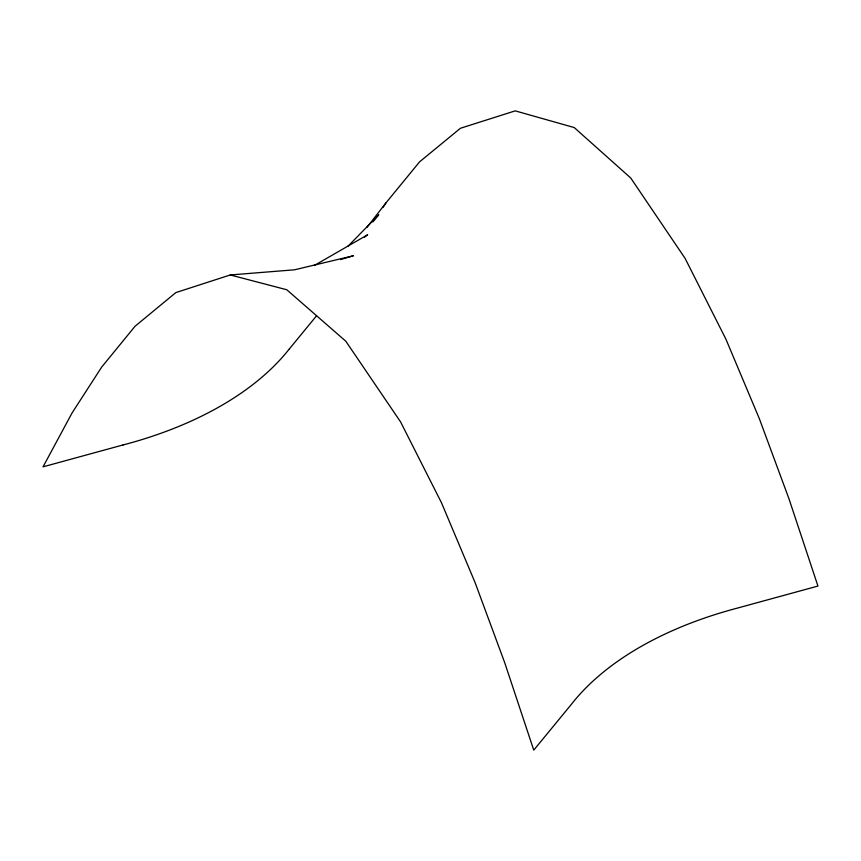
<?xml version="1.0" encoding="UTF-8"?>
<svg xmlns="http://www.w3.org/2000/svg" width="861" height="861" viewBox="0 0 861 861"><rect width="100%" height="100%" fill="white"/><g stroke="black" fill="none" stroke-linecap="round" stroke-linejoin="round"><path stroke-width="1.29" d="M383.113 207.318L386.008 202.819L419.587 161.836L460.452 128.257L515.222 110.865L574.222 127.557L630.715 177.979L685.087 258.365L725.909 339.148L759.337 418.65L788.967 498.777L817.95 586.061L737.985 607.941A334.725 193.251 0 0 0 571.586 704.072L533.755 750.135L504.729 662.733L475.024 582.434L441.467 502.716L400.591 421.922L345.799 341.214L286.767 289.748L230.264 274.96L175.848 292.589L135.048 326.254L101.641 367.141L72.023 413.032L43.05 466.834L123.037 444.943M367.066 227.239L386.008 202.819M289.447 348.813L316.331 316.062M372.813 221.955L378.765 214.766L347.898 246.354M364.515 237.206L367.669 234.741L314.319 265.479M340.655 259.559L353.462 255.739L294.591 269.794L230.264 274.96M289.425 348.813A334.746 193.262 0 0 1 123.058 444.965"/></g></svg>
